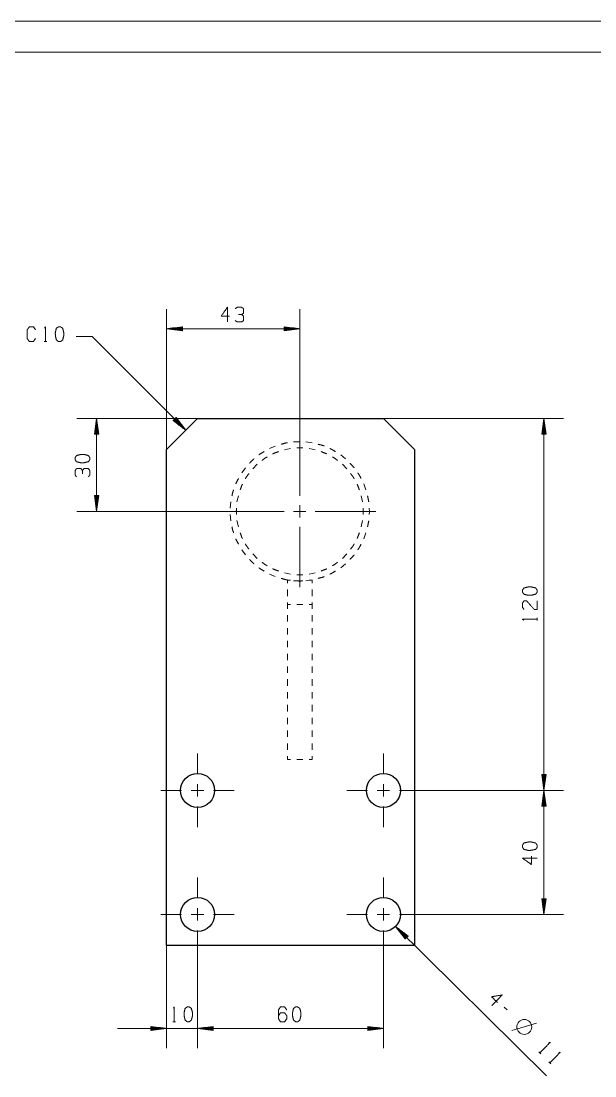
# Model space of a CAD drawing. Header units: millimetres. Extents: x 2210 to 79821, y -19430 to 2344.
# Drawn here: x 7686.4 to 7779, y 1619.7 to 1789.8 of the extents above; entities that cross this region are included whole.
import ezdxf

# ---------------------------------------------------------------- set-up
doc = ezdxf.new("R2010")
doc.units = ezdxf.units.MM
doc.layers.add('101', color=7, linetype='Continuous', true_color=0xffffff)

msp = doc.modelspace()

# ---------------------------------------------------------------- linework, layer by layer
at = {"layer": '101', "color": 133, "linetype": 'Continuous', "lineweight": 18}
for p, q in [((7871.68, 1789.82), (7451.68, 1789.82)), ((7866.68, 1784.82), (7476.68, 1784.82))]:
    msp.add_line(p, q, dxfattribs=at)
at = {"layer": '101', "color": 22, "linetype": 'Continuous', "lineweight": 18}
for p, q in [((7709.9, 1720.76), (7709.9, 1743.38)), ((7731.4, 1723.01), (7731.4, 1743.38)), ((7712.44, 1740.54), (7709.9, 1740.21)), ((7709.9, 1740.21), (7712.44, 1739.87)), ((7709.9, 1740.21), (7731.4, 1740.21)), ((7712.44, 1740.23), (7710.09, 1740.23)), ((7712.44, 1740.18), (7710.09, 1740.18)), ((7712.44, 1740.28), (7710.48, 1740.28)), ((7712.44, 1740.33), (7710.86, 1740.33)), ((7712.44, 1740.38), (7711.25, 1740.38)), ((7712.44, 1740.43), (7711.63, 1740.43)), ((7712.44, 1740.48), (7712.02, 1740.48)), ((7712.44, 1740.54), (7712.41, 1740.54)), ((7712.44, 1740.54), (7712.41, 1740.54)), ((7712.44, 1739.87), (7712.44, 1740.54)), ((7731.4, 1740.21), (7728.86, 1740.54)), ((7728.86, 1740.54), (7728.89, 1740.54)), ((7728.86, 1740.54), (7728.86, 1739.87)), ((7728.86, 1740.54), (7728.89, 1740.54)), ((7728.86, 1740.48), (7729.28, 1740.48)), ((7728.86, 1740.43), (7729.66, 1740.43)), ((7728.86, 1740.38), (7730.05, 1740.38)), ((7728.86, 1740.33), (7730.43, 1740.33)), ((7728.86, 1740.28), (7730.82, 1740.28)), ((7728.86, 1740.23), (7731.21, 1740.23)), ((7728.86, 1739.87), (7731.4, 1740.21)), ((7728.86, 1740.18), (7731.21, 1740.18)), ((7697.86, 1738.95), (7695.32, 1738.95)), ((7697.86, 1738.95), (7712.98, 1723.84)), ((7712.44, 1740.13), (7710.48, 1740.13)), ((7712.44, 1740.08), (7710.86, 1740.08)), ((7712.44, 1740.03), (7711.25, 1740.03)), ((7712.44, 1739.98), (7711.63, 1739.98)), ((7712.44, 1739.93), (7712.02, 1739.93)), ((7712.44, 1739.88), (7712.41, 1739.88)), ((7712.44, 1739.88), (7712.41, 1739.88)), ((7728.86, 1740.13), (7730.82, 1740.13)), ((7728.86, 1740.08), (7730.43, 1740.08)), ((7728.86, 1740.03), (7730.05, 1740.03)), ((7728.86, 1739.98), (7729.66, 1739.98)), ((7728.86, 1739.93), (7729.28, 1739.93)), ((7728.86, 1739.88), (7728.89, 1739.88)), ((7728.86, 1739.88), (7728.89, 1739.88)), ((7714.9, 1725.76), (7695.43, 1725.76)), ((7698.6, 1725.76), (7698.27, 1723.22)), ((7698.53, 1723.22), (7698.53, 1725.19)), ((7698.58, 1723.22), (7698.58, 1725.57)), ((7698.6, 1710.76), (7698.6, 1725.76)), ((7698.94, 1723.22), (7698.6, 1725.76)), ((7698.63, 1723.22), (7698.63, 1725.57)), ((7698.68, 1723.22), (7698.68, 1725.19)), ((7711.42, 1725.87), (7710.94, 1725.4)), ((7710.94, 1725.4), (7712.98, 1723.84)), ((7710.95, 1725.4), (7710.97, 1725.38)), ((7710.95, 1725.4), (7710.97, 1725.38)), ((7710.98, 1725.44), (7711.28, 1725.14)), ((7711.02, 1725.48), (7711.59, 1724.91)), ((7711.05, 1725.51), (7711.89, 1724.67)), ((7711.09, 1725.55), (7712.2, 1724.43)), ((7711.13, 1725.58), (7712.51, 1724.2)), ((7711.16, 1725.62), (7712.82, 1723.96)), ((7711.2, 1725.66), (7712.86, 1724)), ((7711.23, 1725.69), (7712.62, 1724.3)), ((7711.27, 1725.73), (7712.38, 1724.61)), ((7711.3, 1725.76), (7712.15, 1724.92)), ((7711.34, 1725.8), (7711.91, 1725.23)), ((7711.38, 1725.84), (7711.67, 1725.54)), ((7711.41, 1725.87), (7711.44, 1725.85)), ((7711.41, 1725.87), (7711.44, 1725.85)), ((7712.98, 1723.84), (7711.42, 1725.87)), ((7744.9, 1725.76), (7773.99, 1725.76)), ((7770.82, 1725.76), (7770.48, 1723.22)), ((7770.74, 1723.22), (7770.74, 1725.19)), ((7770.79, 1723.22), (7770.79, 1725.57)), ((7771.15, 1723.22), (7770.82, 1725.76)), ((7770.82, 1725.76), (7770.82, 1665.76)), ((7770.84, 1723.22), (7770.84, 1725.57)), ((7770.9, 1723.22), (7770.9, 1725.19)), ((7698.27, 1723.22), (7698.27, 1723.26)), ((7698.27, 1723.22), (7698.27, 1723.26)), ((7698.27, 1723.22), (7698.94, 1723.22)), ((7698.32, 1723.22), (7698.32, 1723.64)), ((7698.37, 1723.22), (7698.37, 1724.03)), ((7698.42, 1723.22), (7698.42, 1724.41)), ((7698.47, 1723.22), (7698.47, 1724.8)), ((7698.73, 1723.22), (7698.73, 1724.8)), ((7698.78, 1723.22), (7698.78, 1724.41)), ((7698.83, 1723.22), (7698.83, 1724.03)), ((7698.88, 1723.22), (7698.88, 1723.64)), ((7698.93, 1723.22), (7698.93, 1723.26)), ((7698.93, 1723.22), (7698.93, 1723.26)), ((7770.48, 1723.22), (7771.15, 1723.22)), ((7770.49, 1723.22), (7770.49, 1723.26)), ((7770.49, 1723.22), (7770.49, 1723.26)), ((7770.54, 1723.22), (7770.54, 1723.64)), ((7770.59, 1723.22), (7770.59, 1724.03)), ((7770.64, 1723.22), (7770.64, 1724.41)), ((7770.69, 1723.22), (7770.69, 1724.8)), ((7770.95, 1723.22), (7770.95, 1724.8)), ((7771, 1723.22), (7771, 1724.41)), ((7771.05, 1723.22), (7771.05, 1724.03)), ((7771.1, 1723.22), (7771.1, 1723.64)), ((7771.15, 1723.22), (7771.15, 1723.26)), ((7771.15, 1723.22), (7771.15, 1723.26)), ((7698.94, 1713.3), (7698.27, 1713.3)), ((7698.27, 1713.3), (7698.6, 1710.76)), ((7698.27, 1713.3), (7698.27, 1713.27)), ((7698.27, 1713.3), (7698.27, 1713.27)), ((7698.32, 1713.3), (7698.32, 1712.89)), ((7698.37, 1713.3), (7698.37, 1712.5)), ((7698.42, 1713.3), (7698.42, 1712.12)), ((7698.47, 1713.3), (7698.47, 1711.73)), ((7698.53, 1713.3), (7698.53, 1711.34)), ((7698.58, 1713.3), (7698.58, 1710.96)), ((7698.6, 1710.76), (7698.94, 1713.3)), ((7698.63, 1713.3), (7698.63, 1710.96)), ((7698.68, 1713.3), (7698.68, 1711.34)), ((7698.73, 1713.3), (7698.73, 1711.73)), ((7698.78, 1713.3), (7698.78, 1712.12)), ((7698.83, 1713.3), (7698.83, 1712.5)), ((7698.88, 1713.3), (7698.88, 1712.89)), ((7698.93, 1713.3), (7698.93, 1713.27)), ((7698.93, 1713.3), (7698.93, 1713.27)), ((7719.15, 1710.76), (7695.43, 1710.76)), ((7770.48, 1668.3), (7770.82, 1665.76)), ((7771.15, 1668.3), (7770.48, 1668.3)), ((7770.49, 1668.3), (7770.49, 1668.27)), ((7770.49, 1668.3), (7770.49, 1668.27)), ((7770.54, 1668.3), (7770.54, 1667.89)), ((7770.59, 1668.3), (7770.59, 1667.5)), ((7770.64, 1668.3), (7770.64, 1667.12)), ((7770.69, 1668.3), (7770.69, 1666.73)), ((7770.74, 1668.3), (7770.74, 1666.34)), ((7770.79, 1668.3), (7770.79, 1665.96)), ((7770.82, 1665.76), (7771.15, 1668.3)), ((7770.84, 1668.3), (7770.84, 1665.96)), ((7770.9, 1668.3), (7770.9, 1666.34)), ((7770.95, 1668.3), (7770.95, 1666.73)), ((7771, 1668.3), (7771, 1667.12)), ((7771.05, 1668.3), (7771.05, 1667.5)), ((7771.1, 1668.3), (7771.1, 1667.89)), ((7771.15, 1668.3), (7771.15, 1668.27)), ((7771.15, 1668.3), (7771.15, 1668.27)), ((7750.82, 1665.76), (7773.99, 1665.76)), ((7750.82, 1665.76), (7773.99, 1665.76)), ((7770.82, 1665.76), (7770.48, 1663.22)), ((7770.79, 1663.22), (7770.79, 1665.57)), ((7771.15, 1663.22), (7770.82, 1665.76)), ((7770.82, 1665.76), (7770.82, 1645.76)), ((7770.84, 1663.22), (7770.84, 1665.57)), ((7770.54, 1663.22), (7770.54, 1663.64)), ((7770.59, 1663.22), (7770.59, 1664.03)), ((7770.64, 1663.22), (7770.64, 1664.41)), ((7770.69, 1663.22), (7770.69, 1664.8)), ((7770.74, 1663.22), (7770.74, 1665.19)), ((7770.9, 1663.22), (7770.9, 1665.19)), ((7770.95, 1663.22), (7770.95, 1664.8)), ((7771, 1663.22), (7771, 1664.41)), ((7771.05, 1663.22), (7771.05, 1664.03)), ((7771.1, 1663.22), (7771.1, 1663.64)), ((7770.48, 1663.22), (7771.15, 1663.22)), ((7770.49, 1663.22), (7770.49, 1663.26)), ((7770.49, 1663.22), (7770.49, 1663.26)), ((7771.15, 1663.22), (7771.15, 1663.26)), ((7771.15, 1663.22), (7771.15, 1663.26)), ((7770.48, 1648.3), (7770.82, 1645.76)), ((7771.15, 1648.3), (7770.48, 1648.3)), ((7770.49, 1648.3), (7770.49, 1648.27)), ((7770.49, 1648.3), (7770.49, 1648.27)), ((7770.54, 1648.3), (7770.54, 1647.89)), ((7770.59, 1648.3), (7770.59, 1647.5)), ((7770.64, 1648.3), (7770.64, 1647.12)), ((7770.69, 1648.3), (7770.69, 1646.73)), ((7770.74, 1648.3), (7770.74, 1646.34)), ((7770.79, 1648.3), (7770.79, 1645.96)), ((7770.82, 1645.76), (7771.15, 1648.3)), ((7770.84, 1648.3), (7770.84, 1645.96)), ((7770.9, 1648.3), (7770.9, 1646.34)), ((7770.95, 1648.3), (7770.95, 1646.73)), ((7771, 1648.3), (7771, 1647.12)), ((7771.05, 1648.3), (7771.05, 1647.5)), ((7771.1, 1648.3), (7771.1, 1647.89)), ((7771.15, 1648.3), (7771.15, 1648.27)), ((7771.15, 1648.3), (7771.15, 1648.27)), ((7750.82, 1645.76), (7773.99, 1645.76)), ((7746.85, 1643.83), (7771.24, 1619.72)), ((7746.85, 1643.83), (7748.43, 1641.81)), ((7748.9, 1642.28), (7746.85, 1643.83)), ((7748.64, 1642.03), (7746.97, 1643.68)), ((7748.68, 1642.06), (7747.01, 1643.71)), ((7748.61, 1641.99), (7747.21, 1643.37)), ((7748.71, 1642.1), (7747.32, 1643.48)), ((7748.75, 1642.14), (7747.63, 1643.24)), ((7748.57, 1641.96), (7747.45, 1643.06)), ((7748.54, 1641.92), (7747.69, 1642.76)), ((7748.5, 1641.88), (7747.93, 1642.45)), ((7748.79, 1642.17), (7747.94, 1643.01)), ((7748.46, 1641.85), (7748.17, 1642.14)), ((7748.82, 1642.21), (7748.25, 1642.77)), ((7748.43, 1641.81), (7748.41, 1641.83)), ((7748.43, 1641.81), (7748.41, 1641.83)), ((7748.43, 1641.81), (7748.9, 1642.28)), ((7748.86, 1642.24), (7748.56, 1642.54)), ((7748.89, 1642.28), (7748.87, 1642.3)), ((7748.89, 1642.28), (7748.87, 1642.3)), ((7709.9, 1640.76), (7709.9, 1624.2)), ((7714.9, 1639.84), (7714.9, 1624.2)), ((7714.9, 1639.84), (7714.9, 1624.2)), ((7744.9, 1639.84), (7744.9, 1624.2)), ((7722.84, 1627.37), (7701.96, 1627.37)), ((7707.36, 1627.71), (7707.36, 1627.04)), ((7709.9, 1627.37), (7707.36, 1627.71)), ((7707.36, 1627.7), (7707.39, 1627.7)), ((7707.36, 1627.7), (7707.39, 1627.7)), ((7707.36, 1627.65), (7707.78, 1627.65)), ((7707.36, 1627.6), (7708.16, 1627.6)), ((7707.36, 1627.55), (7708.55, 1627.55)), ((7707.36, 1627.5), (7708.93, 1627.5)), ((7707.36, 1627.45), (7709.32, 1627.45)), ((7707.36, 1627.4), (7709.71, 1627.4)), ((7707.36, 1627.04), (7709.9, 1627.37)), ((7707.36, 1627.35), (7709.71, 1627.35)), ((7707.36, 1627.29), (7709.32, 1627.29)), ((7707.36, 1627.24), (7708.93, 1627.24)), ((7707.36, 1627.19), (7708.55, 1627.19)), ((7707.36, 1627.14), (7708.16, 1627.14)), ((7707.36, 1627.09), (7707.78, 1627.09)), ((7707.36, 1627.04), (7707.39, 1627.04)), ((7707.36, 1627.04), (7707.39, 1627.04)), ((7717.44, 1627.71), (7714.9, 1627.37)), ((7717.44, 1627.71), (7714.9, 1627.37)), ((7714.9, 1627.37), (7717.44, 1627.04)), ((7714.9, 1627.37), (7717.44, 1627.04)), ((7714.9, 1627.37), (7744.9, 1627.37)), ((7717.44, 1627.4), (7715.09, 1627.4)), ((7717.44, 1627.4), (7715.09, 1627.4)), ((7717.44, 1627.35), (7715.09, 1627.35)), ((7717.44, 1627.35), (7715.09, 1627.35)), ((7717.44, 1627.45), (7715.48, 1627.45)), ((7717.44, 1627.45), (7715.48, 1627.45)), ((7717.44, 1627.29), (7715.48, 1627.29)), ((7717.44, 1627.29), (7715.48, 1627.29)), ((7717.44, 1627.5), (7715.86, 1627.5)), ((7717.44, 1627.5), (7715.86, 1627.5)), ((7717.44, 1627.24), (7715.86, 1627.24)), ((7717.44, 1627.24), (7715.86, 1627.24)), ((7717.44, 1627.55), (7716.25, 1627.55)), ((7717.44, 1627.55), (7716.25, 1627.55)), ((7717.44, 1627.19), (7716.25, 1627.19)), ((7717.44, 1627.19), (7716.25, 1627.19)), ((7717.44, 1627.6), (7716.63, 1627.6)), ((7717.44, 1627.6), (7716.63, 1627.6)), ((7717.44, 1627.14), (7716.63, 1627.14)), ((7717.44, 1627.14), (7716.63, 1627.14)), ((7717.44, 1627.65), (7717.02, 1627.65)), ((7717.44, 1627.65), (7717.02, 1627.65)), ((7717.44, 1627.09), (7717.02, 1627.09)), ((7717.44, 1627.09), (7717.02, 1627.09)), ((7717.44, 1627.7), (7717.41, 1627.7)), ((7717.44, 1627.7), (7717.41, 1627.7)), ((7717.44, 1627.7), (7717.41, 1627.7)), ((7717.44, 1627.7), (7717.41, 1627.7)), ((7717.44, 1627.04), (7717.41, 1627.04)), ((7717.44, 1627.04), (7717.41, 1627.04)), ((7717.44, 1627.04), (7717.41, 1627.04)), ((7717.44, 1627.04), (7717.41, 1627.04)), ((7717.44, 1627.04), (7717.44, 1627.71)), ((7717.44, 1627.04), (7717.44, 1627.71)), ((7744.9, 1627.37), (7742.36, 1627.71)), ((7742.36, 1627.71), (7742.36, 1627.04)), ((7742.36, 1627.7), (7742.39, 1627.7)), ((7742.36, 1627.7), (7742.39, 1627.7)), ((7742.36, 1627.65), (7742.78, 1627.65)), ((7742.36, 1627.6), (7743.16, 1627.6)), ((7742.36, 1627.55), (7743.55, 1627.55)), ((7742.36, 1627.5), (7743.93, 1627.5)), ((7742.36, 1627.45), (7744.32, 1627.45)), ((7742.36, 1627.4), (7744.71, 1627.4)), ((7742.36, 1627.04), (7744.9, 1627.37)), ((7742.36, 1627.35), (7744.71, 1627.35)), ((7742.36, 1627.29), (7744.32, 1627.29)), ((7742.36, 1627.24), (7743.93, 1627.24)), ((7742.36, 1627.19), (7743.55, 1627.19)), ((7742.36, 1627.14), (7743.16, 1627.14)), ((7742.36, 1627.09), (7742.78, 1627.09)), ((7742.36, 1627.04), (7742.39, 1627.04)), ((7742.36, 1627.04), (7742.39, 1627.04))]:
    msp.add_line(p, q, dxfattribs=at)
at = {"layer": '101', "color": 72, "linetype": 'Continuous', "lineweight": 18}
for p, q in [((7690.14, 1738.14), (7690.56, 1738.14)), ((7769.73, 1693.14), (7769.73, 1693.57)), ((7764.88, 1630.35), (7764.41, 1630.82)), ((7710.92, 1628.46), (7711.34, 1628.46)), ((7765.61, 1627.04), (7769.6, 1628.23)), ((7770.01, 1623.59), (7770.31, 1623.29)), ((7771.63, 1621.99), (7771.93, 1621.69))]:
    msp.add_line(p, q, dxfattribs=at)
at = {"layer": '101', "color": 92, "linetype": 'Continuous', "lineweight": 25}
for p, q in [((7714.9, 1725.76), (7709.9, 1720.76)), ((7714.9, 1725.76), (7744.9, 1725.76)), ((7749.9, 1720.76), (7744.9, 1725.76)), ((7709.9, 1640.76), (7709.9, 1720.76)), ((7749.9, 1720.76), (7749.9, 1640.76)), ((7749.9, 1640.76), (7709.9, 1640.76))]:
    msp.add_line(p, q, dxfattribs=at)
at = {"layer": '101', "color": 151, "linetype": 'Continuous', "lineweight": 18}
for p, q in [((7731.4, 1713.26), (7731.4, 1723.01)), ((7731.4, 1709.76), (7731.4, 1711.76)), ((7728.9, 1710.76), (7719.15, 1710.76)), ((7730.4, 1710.76), (7732.4, 1710.76)), ((7733.9, 1710.76), (7743.65, 1710.76)), ((7731.4, 1708.26), (7731.4, 1698.51)), ((7714.9, 1668.36), (7714.9, 1671.69)), ((7744.9, 1668.36), (7744.9, 1671.69)), ((7712.31, 1665.76), (7708.97, 1665.76)), ((7713.89, 1665.76), (7715.9, 1665.76)), ((7714.9, 1664.76), (7714.9, 1666.77)), ((7717.49, 1665.76), (7720.82, 1665.76)), ((7742.31, 1665.76), (7738.97, 1665.76)), ((7743.89, 1665.76), (7745.9, 1665.76)), ((7744.9, 1664.76), (7744.9, 1666.77)), ((7747.49, 1665.76), (7750.82, 1665.76)), ((7714.9, 1663.17), (7714.9, 1659.84)), ((7744.9, 1663.17), (7744.9, 1659.84)), ((7714.9, 1648.36), (7714.9, 1651.69)), ((7744.9, 1648.36), (7744.9, 1651.69)), ((7714.9, 1644.76), (7714.9, 1646.77)), ((7744.9, 1644.76), (7744.9, 1646.77)), ((7712.31, 1645.76), (7708.97, 1645.76)), ((7713.89, 1645.76), (7715.9, 1645.76)), ((7717.49, 1645.76), (7720.82, 1645.76)), ((7742.31, 1645.76), (7738.97, 1645.76)), ((7743.89, 1645.76), (7745.9, 1645.76)), ((7747.49, 1645.76), (7750.82, 1645.76)), ((7714.9, 1643.17), (7714.9, 1639.84)), ((7744.9, 1643.17), (7744.9, 1639.84))]:
    msp.add_line(p, q, dxfattribs=at)
at = {"layer": '101', "color": 53, "linetype": 'Continuous', "lineweight": 18}
for p, q in [((7732.4, 1721.96), (7733.4, 1721.82)), ((7726.52, 1720.88), (7727.45, 1721.29)), ((7728.91, 1720.69), (7729.89, 1720.9)), ((7732.9, 1720.9), (7733.88, 1720.69)), ((7738, 1719.86), (7738.79, 1719.22)), ((7723.81, 1717.64), (7724.52, 1718.35)), ((7738.27, 1718.35), (7738.98, 1717.64)), ((7722.03, 1716.95), (7722.61, 1717.77)), ((7741.74, 1715.18), (7742.08, 1714.23)), ((7721.26, 1712.27), (7721.48, 1713.25)), ((7741.32, 1713.25), (7741.53, 1712.27)), ((7720.18, 1711.27), (7720.25, 1712.27)), ((7741.61, 1711.27), (7741.65, 1710.76)), ((7742.61, 1711.27), (7742.65, 1710.76)), ((7720.25, 1709.25), (7720.18, 1710.26)), ((7741.65, 1710.76), (7741.61, 1710.26)), ((7742.65, 1710.76), (7742.61, 1710.26)), ((7721.48, 1708.28), (7721.26, 1709.26)), ((7741.53, 1709.26), (7741.32, 1708.28)), ((7742.08, 1707.3), (7741.74, 1706.34)), ((7722.61, 1703.75), (7722.03, 1704.58)), ((7724.52, 1703.18), (7723.81, 1703.89)), ((7738.98, 1703.89), (7738.27, 1703.18)), ((7738.79, 1702.31), (7738, 1701.67)), ((7727.45, 1700.24), (7726.52, 1700.64)), ((7729.89, 1700.63), (7728.91, 1700.84)), ((7729.4, 1699.69), (7729.9, 1699.65)), ((7729.4, 1699.18), (7729.4, 1699.69)), ((7733.4, 1699.71), (7732.4, 1699.57)), ((7733.88, 1700.84), (7732.9, 1700.63)), ((7732.9, 1699.65), (7733.4, 1699.69)), ((7733.4, 1699.69), (7733.4, 1699.18)), ((7729.4, 1697.11), (7729.4, 1698.14)), ((7733.4, 1698.14), (7733.4, 1697.11)), ((7729.4, 1695.04), (7729.4, 1696.08)), ((7733.4, 1696.08), (7733.4, 1695.04)), ((7729.9, 1695.76), (7729.4, 1695.76)), ((7731.9, 1695.76), (7730.9, 1695.76)), ((7733.4, 1695.76), (7732.9, 1695.76)), ((7729.4, 1692.98), (7729.4, 1694.01)), ((7733.4, 1694.01), (7733.4, 1692.98)), ((7729.4, 1690.91), (7729.4, 1691.94)), ((7733.4, 1691.94), (7733.4, 1690.91)), ((7729.4, 1688.85), (7729.4, 1689.88)), ((7733.4, 1689.88), (7733.4, 1688.85)), ((7729.4, 1686.78), (7729.4, 1687.81)), ((7733.4, 1687.81), (7733.4, 1686.78)), ((7729.4, 1684.71), (7729.4, 1685.75)), ((7733.4, 1685.75), (7733.4, 1684.71)), ((7729.4, 1682.65), (7729.4, 1683.68)), ((7733.4, 1683.68), (7733.4, 1682.65)), ((7729.4, 1680.58), (7729.4, 1681.61)), ((7733.4, 1681.61), (7733.4, 1680.58)), ((7729.4, 1678.51), (7729.4, 1679.55)), ((7733.4, 1679.55), (7733.4, 1678.51)), ((7729.4, 1676.45), (7729.4, 1677.48)), ((7733.4, 1677.48), (7733.4, 1676.45)), ((7729.4, 1674.38), (7729.4, 1675.41)), ((7733.4, 1675.41), (7733.4, 1674.38)), ((7729.4, 1672.31), (7729.4, 1673.35)), ((7733.4, 1673.35), (7733.4, 1672.31)), ((7729.4, 1670.76), (7729.4, 1671.28)), ((7729.9, 1670.76), (7729.4, 1670.76)), ((7731.9, 1670.76), (7730.9, 1670.76)), ((7733.4, 1670.76), (7732.9, 1670.76)), ((7733.4, 1671.28), (7733.4, 1670.76))]:
    msp.add_line(p, q, dxfattribs=at)
at = {"layer": '101', "color": 92, "linetype": 'Continuous', "lineweight": 25}
for centre in [(7714.9, 1665.76), (7744.9, 1665.76), (7714.9, 1645.76), (7744.9, 1645.76)]:
    msp.add_circle(centre, 2.75, dxfattribs=at)
at = {"layer": '101', "color": 72, "linetype": 'Continuous', "lineweight": 18}
msp.add_circle((7767.64, 1627.62), 1.2, dxfattribs=at)
for points, knots in [([(7720.05, 1742.25), (7718.71, 1742.25), (7719.71, 1743.67), (7719.71, 1741.3)], [0, 0, 0.245871, 0.565297, 1, 1]), ([(7721.99, 1742.5), (7722.33, 1742.72), (7722.33, 1743.45), (7721.99, 1743.67), (7721.3, 1743.67), (7720.97, 1743.45)], [0, 0, 0.153877, 0.429855, 0.583732, 0.846129, 1, 1]), ([(7720.98, 1741.52), (7721.3, 1741.3), (7721.99, 1741.3), (7722.33, 1741.52), (7722.33, 1742.25), (7721.99, 1742.5), (7721.48, 1742.5)], [0, 0, 0.124118, 0.343684, 0.472445, 0.703375, 0.836734, 1, 1]), ([(7688.73, 1738.62), (7688.39, 1738.14), (7687.74, 1738.14), (7687.4, 1738.62), (7687.4, 1740.04), (7687.74, 1740.52), (7688.41, 1740.52), (7688.74, 1740.04)], [0, 0, 0.114566, 0.243365, 0.357934, 0.638586, 0.753154, 0.885434, 1, 1]), ([(7690.21, 1740.32), (7690.35, 1740.52), (7690.35, 1738.14)], [0, 0, 0.093484, 1, 1]), ([(7692.78, 1738.14), (7693.12, 1738.39), (7693.3, 1739.09), (7693.3, 1739.57), (7693.12, 1740.29), (7692.78, 1740.52), (7692.45, 1740.52), (7692.11, 1740.29), (7691.93, 1739.57), (7691.95, 1739.09), (7692.11, 1738.39), (7692.45, 1738.14), (7692.78, 1738.14)], [0, 0, 0.067526, 0.183973, 0.260584, 0.380944, 0.446143, 0.500306, 0.565506, 0.685865, 0.762529, 0.878311, 0.945837, 1, 1]), ([(7697.51, 1719.43), (7697.26, 1719.77), (7696.56, 1719.94), (7696.08, 1719.94), (7695.36, 1719.77), (7695.13, 1719.43), (7695.13, 1719.09), (7695.36, 1718.76), (7696.08, 1718.58), (7696.56, 1718.6), (7697.26, 1718.76), (7697.51, 1719.09), (7697.51, 1719.43)], [0, 0, 0.067528, 0.183971, 0.260584, 0.380942, 0.446142, 0.500308, 0.565504, 0.685863, 0.76253, 0.878309, 0.945834, 1, 1]), ([(7696.31, 1717.33), (7696.08, 1717.67), (7695.36, 1717.67), (7695.13, 1717.33), (7695.13, 1716.64), (7695.36, 1716.31)], [0, 0, 0.153872, 0.429851, 0.583722, 0.846128, 1, 1]), ([(7697.28, 1716.32), (7697.51, 1716.64), (7697.51, 1717.33), (7697.28, 1717.67), (7696.56, 1717.67), (7696.31, 1717.33), (7696.31, 1716.82)], [0, 0, 0.124118, 0.34369, 0.472445, 0.703375, 0.836728, 1, 1]), ([(7769.73, 1698.07), (7769.48, 1698.4), (7768.78, 1698.58), (7768.3, 1698.58), (7767.58, 1698.4), (7767.35, 1698.07), (7767.35, 1697.73), (7767.58, 1697.4), (7768.3, 1697.22), (7768.78, 1697.24), (7769.48, 1697.4), (7769.73, 1697.73), (7769.73, 1698.07)], [0, 0, 0.067524, 0.183971, 0.260582, 0.380942, 0.446139, 0.500306, 0.565503, 0.685863, 0.762527, 0.87831, 0.945833, 1, 1]), ([(7767.58, 1694.96), (7767.35, 1695.28), (7767.35, 1695.97), (7767.58, 1696.31), (7768.05, 1696.31), (7769.25, 1694.94), (7769.73, 1694.96), (7769.73, 1696.31)], [0, 0, 0.069691, 0.192976, 0.265274, 0.350226, 0.674741, 0.759752, 1, 1]), ([(7767.55, 1693.22), (7767.35, 1693.36), (7769.73, 1693.36)], [0, 0, 0.093488, 1, 1]), ([(7769.73, 1656.93), (7769.48, 1657.27), (7768.78, 1657.44), (7768.3, 1657.44), (7767.58, 1657.27), (7767.35, 1656.93), (7767.35, 1656.59), (7767.58, 1656.26), (7768.3, 1656.08), (7768.78, 1656.1), (7769.48, 1656.26), (7769.73, 1656.59), (7769.73, 1656.93)], [0, 0, 0.067525, 0.183972, 0.260583, 0.380943, 0.446141, 0.500306, 0.565504, 0.685864, 0.762528, 0.87831, 0.945835, 1, 1]), ([(7768.78, 1655.17), (7768.78, 1653.82), (7767.35, 1654.83), (7769.73, 1654.83)], [0, 0, 0.24587, 0.565295, 1, 1]), ([(7763.33, 1631.53), (7762.37, 1632.48), (7764.09, 1632.78), (7762.42, 1631.09)], [0, 0, 0.245869, 0.565296, 1, 1]), ([(7710.99, 1630.64), (7711.13, 1630.84), (7711.13, 1628.46)], [0, 0, 0.093486, 1, 1]), ([(7713.56, 1628.46), (7713.9, 1628.71), (7714.08, 1629.41), (7714.08, 1629.89), (7713.9, 1630.61), (7713.56, 1630.84), (7713.23, 1630.84), (7712.89, 1630.61), (7712.72, 1629.89), (7712.73, 1629.41), (7712.89, 1628.71), (7713.23, 1628.46), (7713.56, 1628.46)], [0, 0, 0.067527, 0.183973, 0.260585, 0.380944, 0.446143, 0.500306, 0.565505, 0.685864, 0.762529, 0.87831, 0.945837, 1, 1]), ([(7727.96, 1629.41), (7728.28, 1629.89), (7728.96, 1629.89), (7729.3, 1629.41), (7729.3, 1628.94), (7728.96, 1628.46), (7728.28, 1628.46), (7727.96, 1628.94), (7727.96, 1630.36), (7728.28, 1630.84), (7728.96, 1630.84), (7729.3, 1630.36)], [0, 0, 0.076962, 0.16976, 0.248073, 0.312018, 0.390332, 0.483129, 0.560093, 0.751927, 0.82889, 0.921687, 1, 1]), ([(7731.06, 1628.46), (7731.4, 1628.71), (7731.58, 1629.41), (7731.58, 1629.89), (7731.4, 1630.61), (7731.06, 1630.84), (7730.73, 1630.84), (7730.39, 1630.61), (7730.22, 1629.89), (7730.23, 1629.41), (7730.39, 1628.71), (7730.73, 1628.46), (7731.06, 1628.46)], [0, 0, 0.067524, 0.183971, 0.260583, 0.380941, 0.446138, 0.500304, 0.565503, 0.685861, 0.762526, 0.878307, 0.945834, 1, 1]), ([(7771.59, 1625.09), (7771.83, 1625.13), (7770.16, 1623.44)], [0, 0, 0.093489, 1, 1]), ([(7773.21, 1623.49), (7773.45, 1623.53), (7771.78, 1621.84)], [0, 0, 0.09349, 1, 1])]:
    msp.add_open_spline(points, degree=1, knots=knots, dxfattribs=at)
at = {"layer": '101', "color": 53, "linetype": 'Continuous', "lineweight": 18}
for points, knots in [([(7728.41, 1721.58), (7729.11, 1721.78), (7729.39, 1721.82)], [0, 0, 0.717386, 1, 1]), ([(7730.39, 1721.96), (7730.63, 1721.99), (7731.4, 1721.99)], [0, 0, 0.239129, 1, 1]), ([(7734.38, 1721.58), (7735.17, 1721.37), (7735.35, 1721.29)], [0, 0, 0.804348, 1, 1]), ([(7724.79, 1719.86), (7724.91, 1719.96), (7725.64, 1720.4)], [0, 0, 0.152172, 1, 1]), ([(7727.02, 1720.02), (7727.14, 1720.09), (7727.95, 1720.39)], [0, 0, 0.136356, 1, 1]), ([(7730.9, 1720.98), (7731.4, 1721.01), (7731.9, 1720.98)], [0, 0, 0.50001, 1, 1]), ([(7734.84, 1720.39), (7735.66, 1720.09), (7735.78, 1720.02)], [0, 0, 0.863626, 1, 1]), ([(7736.27, 1720.88), (7736.57, 1720.75), (7737.15, 1720.4)], [0, 0, 0.326095, 1, 1]), ([(7723.29, 1718.52), (7723.72, 1718.99), (7724.01, 1719.22)], [0, 0, 0.630441, 1, 1]), ([(7725.31, 1718.98), (7725.86, 1719.39), (7726.14, 1719.54)], [0, 0, 0.681813, 1, 1]), ([(7736.66, 1719.54), (7736.94, 1719.39), (7737.49, 1718.98)], [0, 0, 0.318187, 1, 1]), ([(7739.51, 1718.52), (7740.12, 1717.86), (7740.19, 1717.77)], [0, 0, 0.891297, 1, 1]), ([(7722.62, 1716.03), (7722.78, 1716.31), (7723.19, 1716.85)], [0, 0, 0.318169, 1, 1]), ([(7739.61, 1716.85), (7740.02, 1716.31), (7740.17, 1716.03)], [0, 0, 0.681831, 1, 1]), ([(7740.77, 1716.95), (7741.01, 1716.61), (7741.28, 1716.08)], [0, 0, 0.413044, 1, 1]), ([(7721.06, 1715.18), (7721.08, 1715.25), (7721.51, 1716.08)], [0, 0, 0.065204, 1, 1]), ([(7721.77, 1714.21), (7722.07, 1715.02), (7722.14, 1715.14)], [0, 0, 0.863626, 1, 1]), ([(7740.66, 1715.14), (7740.72, 1715.02), (7741.03, 1714.21)], [0, 0, 0.136374, 1, 1]), ([(7720.45, 1713.26), (7720.57, 1713.8), (7720.72, 1714.23)], [0, 0, 0.543471, 1, 1]), ([(7742.34, 1713.26), (7742.54, 1712.3), (7742.54, 1712.27)], [0, 0, 0.978255, 1, 1]), ([(7721.18, 1710.26), (7721.15, 1710.76), (7721.18, 1711.27)], [0, 0, 0.50001, 1, 1]), ([(7720.72, 1707.3), (7720.57, 1707.73), (7720.45, 1708.27)], [0, 0, 0.45652, 1, 1]), ([(7742.54, 1709.25), (7742.54, 1709.23), (7742.34, 1708.27)], [0, 0, 0.021725, 1, 1]), ([(7721.51, 1705.45), (7721.08, 1706.28), (7721.06, 1706.34)], [0, 0, 0.934777, 1, 1]), ([(7722.14, 1706.39), (7722.07, 1706.51), (7721.77, 1707.32)], [0, 0, 0.136356, 1, 1]), ([(7741.03, 1707.32), (7740.72, 1706.51), (7740.66, 1706.39)], [0, 0, 0.863644, 1, 1]), ([(7723.19, 1704.67), (7722.78, 1705.22), (7722.62, 1705.5)], [0, 0, 0.681813, 1, 1]), ([(7740.17, 1705.5), (7740.02, 1705.22), (7739.61, 1704.67)], [0, 0, 0.318187, 1, 1]), ([(7741.28, 1705.45), (7741.01, 1704.92), (7740.77, 1704.58)], [0, 0, 0.586964, 1, 1]), ([(7724.01, 1702.31), (7723.72, 1702.54), (7723.29, 1703.01)], [0, 0, 0.369567, 1, 1]), ([(7740.19, 1703.75), (7740.12, 1703.66), (7739.51, 1703.01)], [0, 0, 0.108703, 1, 1]), ([(7725.64, 1701.13), (7724.91, 1701.57), (7724.79, 1701.67)], [0, 0, 0.847826, 1, 1]), ([(7726.14, 1701.99), (7725.86, 1702.14), (7725.31, 1702.55)], [0, 0, 0.318187, 1, 1]), ([(7727.95, 1701.14), (7727.14, 1701.44), (7727.02, 1701.51)], [0, 0, 0.863644, 1, 1]), ([(7735.78, 1701.51), (7735.66, 1701.44), (7734.84, 1701.14)], [0, 0, 0.136374, 1, 1]), ([(7737.15, 1701.13), (7736.57, 1700.78), (7736.27, 1700.64)], [0, 0, 0.673914, 1, 1]), ([(7737.49, 1702.55), (7736.94, 1702.14), (7736.66, 1701.99)], [0, 0, 0.681813, 1, 1]), ([(7729.39, 1699.71), (7729.11, 1699.75), (7728.41, 1699.95)], [0, 0, 0.282612, 1, 1]), ([(7731.4, 1699.54), (7730.63, 1699.54), (7730.39, 1699.57)], [0, 0, 0.760873, 1, 1]), ([(7731.9, 1700.55), (7731.4, 1700.51), (7730.9, 1700.55)], [0, 0, 0.49999, 1, 1]), ([(7735.35, 1700.24), (7735.17, 1700.16), (7734.38, 1699.95)], [0, 0, 0.195652, 1, 1])]:
    msp.add_open_spline(points, degree=1, knots=knots, dxfattribs=at)
msp.add_open_spline([(7730.9, 1699.56), (7731.4, 1699.51), (7731.9, 1699.56)], degree=1, dxfattribs=at)

doc.saveas('drawing.dxf')
